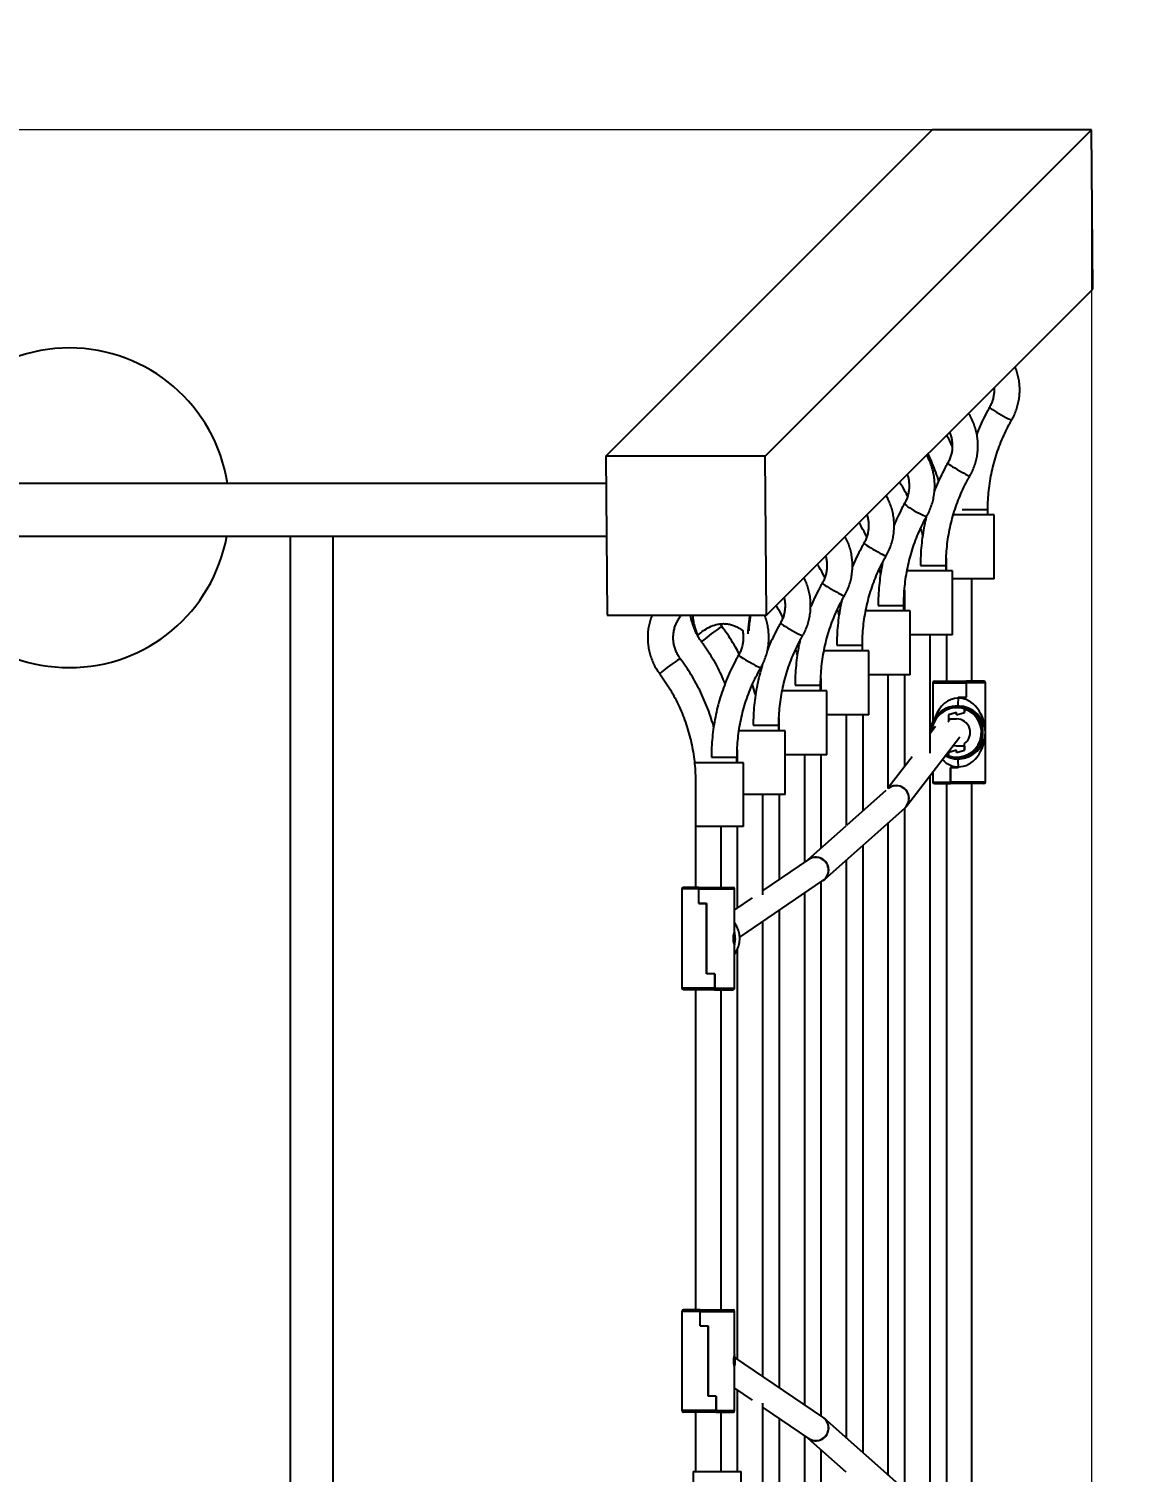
# Model space of a CAD drawing. Header units: millimetres. Extents: x -2905 to 2091, y -2859 to 2096.
# Drawn here: x -73 to 625, y -244 to 659 of the extents above; entities that cross this region are included whole.
import ezdxf

# ---------------------------------------------------------------- set-up
doc = ezdxf.new("R2010")
doc.units = ezdxf.units.MM
for name, color, linetype in [('DIKOM_ОБЪЕКТ', 7, 'Continuous'), ('DIKOM_РАЗМЕР_ЗОНА', 7, 'Continuous'), ('DIKOM_РАЗМЕР_ОБЪЕКТА', 7, 'Continuous')]:
    doc.layers.add(name, color=color, linetype=linetype)
doc.styles.add('style1', font='arial.ttf', dxfattribs={"width": 0.8})
doc.dimstyles.new('1-50', dxfattribs={"dimtxt": 300, "dimasz": 200, "dimexe": 100, "dimexo": 0, "dimgap": 100, "dimtad": 1, "dimdec": 0, "dimtxsty": 'style1', "dimcen": 0, "dimclrd": 7, "dimclre": 7, "dimadec": 1, "dimazin": 2, "dimtfac": 1, "dimtdec": 0, "dimtmove": 0, "dimatfit": 3, "dimfxl": 0, "dimlwd": 25, "dimlwe": 18, "dimarcsym": 0})

# ---------------------------------------------------------------- blocks, each defined once
blk = doc.blocks.new('*D0')
at = {"layer": 'Defpoints', "color": 0, "transparency": 16777216}
for p in [(-683.81, 595.57), (591.45, 595.57), (591.45, -1243.72)]:
    blk.add_point(p, dxfattribs=at)
at = {"layer": 'DIKOM_РАЗМЕР_ОБЪЕКТА', "color": 7, "lineweight": 18, "transparency": 16777216}
for p, q in [((-683.81, 595.57), (-683.81, -1343.72)), ((591.45, 595.57), (591.45, -1343.72))]:
    blk.add_line(p, q, dxfattribs=at)
at = {"layer": 'DIKOM_РАЗМЕР_ОБЪЕКТА', "color": 7, "lineweight": 25, "transparency": 16777216}
blk.add_line((-483.81, -1243.72), (391.45, -1243.72), dxfattribs=at)
at = {"layer": 'DIKOM_РАЗМЕР_ОБЪЕКТА', "color": 7, "transparency": 16777216}
for points in [[(-483.81, -1210.39), (-483.81, -1277.05), (-683.81, -1243.72)], [(391.45, -1210.39), (391.45, -1277.05), (591.45, -1243.72)]]:
    blk.add_solid(points, dxfattribs=at)
at = {"layer": 'DIKOM_РАЗМЕР_ОБЪЕКТА', "color": 0, "transparency": 16777216, "insert": (-46.18, -990.45), "char_height": 300, "attachment_point": 5, "style": 'style1'}
blk.add_mtext('1300', dxfattribs=at)
blk = doc.blocks.new('*D1')
at = {"layer": 'Defpoints', "color": 0, "transparency": 16777216}
for p in [(591.45, 595.57), (-1060.85, -679.7), (591.45, -679.7)]:
    blk.add_point(p, dxfattribs=at)
at = {"layer": 'DIKOM_РАЗМЕР_ОБЪЕКТА', "color": 7, "lineweight": 18, "transparency": 16777216}
for p, q in [((591.45, 595.57), (-1160.85, 595.57)), ((591.45, -679.7), (-1160.85, -679.7))]:
    blk.add_line(p, q, dxfattribs=at)
at = {"layer": 'DIKOM_РАЗМЕР_ОБЪЕКТА', "color": 7, "lineweight": 25, "transparency": 16777216}
blk.add_line((-1060.85, 395.57), (-1060.85, -479.7), dxfattribs=at)
at = {"layer": 'DIKOM_РАЗМЕР_ОБЪЕКТА', "color": 7, "transparency": 16777216}
for points in [[(-1094.19, 395.57), (-1027.52, 395.57), (-1060.85, 595.57)], [(-1094.19, -479.7), (-1027.52, -479.7), (-1060.85, -679.7)]]:
    blk.add_solid(points, dxfattribs=at)
at = {"layer": 'DIKOM_РАЗМЕР_ОБЪЕКТА', "color": 0, "transparency": 16777216, "insert": (-1314.13, -42.06), "char_height": 300, "attachment_point": 5, "rotation": 90, "style": 'style1'}
blk.add_mtext('1300', dxfattribs=at)
blk = doc.blocks.new('*D2')
at = {"layer": 'Defpoints', "color": 0, "transparency": 16777216}
for p in [(1091.45, 2095.57), (-2454.94, -2179.7), (1091.45, -2179.7)]:
    blk.add_point(p, dxfattribs=at)
at = {"layer": 'DIKOM_РАЗМЕР_ЗОНА', "color": 7, "lineweight": 18, "transparency": 16777216}
for p, q in [((1091.45, 2095.57), (-2554.94, 2095.57)), ((1091.45, -2179.7), (-2554.94, -2179.7))]:
    blk.add_line(p, q, dxfattribs=at)
at = {"layer": 'DIKOM_РАЗМЕР_ЗОНА', "color": 7, "lineweight": 25, "transparency": 16777216}
blk.add_line((-2454.94, 1895.57), (-2454.94, -1979.7), dxfattribs=at)
at = {"layer": 'DIKOM_РАЗМЕР_ЗОНА', "color": 7, "transparency": 16777216}
for points in [[(-2488.27, 1895.57), (-2421.6, 1895.57), (-2454.94, 2095.57)], [(-2488.27, -1979.7), (-2421.6, -1979.7), (-2454.94, -2179.7)]]:
    blk.add_solid(points, dxfattribs=at)
at = {"layer": 'DIKOM_РАЗМЕР_ЗОНА', "color": 0, "transparency": 16777216, "insert": (-2708.21, -42.06), "char_height": 300, "attachment_point": 5, "rotation": 90, "style": 'style1'}
blk.add_mtext('4300', dxfattribs=at)

msp = doc.modelspace()

# ---------------------------------------------------------------- linework, layer by layer
at = {"layer": 'DIKOM_ОБЪЕКТ'}
for p, q in [((287.79, 391.52), (491.83, 595.57)), ((387.41, 391.52), (591.45, 595.57)), ((591.45, 595.57), (491.83, 595.57)), ((592.21, 495.94), (591.45, 595.57)), ((388.17, 291.9), (592.21, 495.94)), ((387.41, 391.52), (287.79, 391.52)), ((287.79, 391.52), (288.55, 291.9)), ((388.17, 291.9), (387.41, 391.52)), ((287.92, 374.44), (-380.28, 374.44)), ((530.59, 354.65), (504.88, 354.65)), ((510.61, 358.1), (526.61, 358.1)), ((526.61, 354.65), (526.61, 358.1)), ((530.59, 314.65), (530.59, 354.65)), ((-182.73, 341.44), (117.27, 341.44)), ((90.37, 341.44), (90.37, -425.56)), ((117.27, 341.44), (288.17, 341.44)), ((117.27, -425.56), (117.27, 341.44)), ((500.59, 327.7), (500.59, 319.65)), ((459.58, 318.07), (458.76, 320.79)), ((504.44, 319.65), (475.92, 319.65)), ((484.47, 323.1), (500.47, 323.1)), ((500.47, 319.65), (500.47, 323.1)), ((504.44, 279.65), (504.44, 319.65)), ((474.44, 307.66), (474.44, 294.65)), ((530.59, 314.65), (504.44, 314.65)), ((516.65, 250.56), (516.65, 314.65)), ((458.04, 298.1), (474.04, 298.1)), ((474.04, 294.65), (474.04, 298.1)), ((288.55, 291.9), (388.17, 291.9)), ((477.62, 294.65), (450.13, 294.65)), ((478.1, 294.65), (477.62, 294.65)), ((478.1, 254.65), (478.1, 294.65)), ((377.66, 288.32), (377.42, 288.1)), ((432.15, 273.1), (448.15, 273.1)), ((448.15, 269.65), (448.15, 273.1)), ((504.44, 279.65), (478.1, 279.65)), ((490.5, 205.6), (490.5, 279.65)), ((500.65, 279.65), (500.65, 250.56)), ((452.13, 269.65), (424.01, 269.65)), ((452.13, 229.65), (452.13, 269.65)), ((477.62, 254.65), (452.13, 254.65)), ((464.36, 183.44), (464.36, 254.65)), ((474.5, 254.65), (474.5, 197.12)), ((478.1, 254.65), (477.62, 254.65)), ((426, 244.65), (397.84, 244.65)), ((406.03, 248.1), (422.03, 248.1)), ((422.03, 244.65), (422.03, 248.1)), ((422.13, 252.36), (422.13, 244.65)), ((426, 204.65), (426, 244.65)), ((492.15, 249.56), (492.15, 225.46)), ((492.15, 249.56), (513.08, 249.56)), ((493.15, 250.56), (513.11, 250.56)), ((513.08, 249.56), (513.08, 240.66)), ((513.17, 250.56), (513.11, 250.56)), ((513.21, 250.56), (513.17, 250.56)), ((513.18, 240.56), (513.18, 249.56)), ((525.15, 249.56), (513.18, 249.56)), ((524.15, 250.56), (513.21, 250.56)), ((525.15, 187.56), (525.15, 249.56)), ((507.4, 235.06), (507.13, 235.06)), ((507.7, 235.06), (507.4, 235.06)), ((507.71, 235.06), (507.4, 235.06)), ((508, 235.06), (507.71, 235.06)), ((508, 235.06), (508, 235.06)), ((508.15, 240.06), (508.15, 240.66)), ((508.15, 240.66), (513.08, 240.66)), ((508.15, 240.56), (513.18, 240.56)), ((508.15, 240.56), (508.15, 240.06)), ((508.28, 240.56), (508.28, 240.66)), ((508.32, 240.56), (508.32, 240.66)), ((513.17, 240.66), (513.08, 240.66)), ((396, 227.7), (396, 219.65)), ((452.13, 229.65), (426, 229.65)), ((438.21, 160.27), (438.21, 229.65)), ((448.36, 229.65), (448.36, 169.32)), ((507.1, 231.06), (502.1, 229.56)), ((502.1, 229.56), (502.1, 225.44)), ((502.2, 229.56), (502.1, 229.56)), ((507.1, 231.06), (502.2, 229.59)), ((502.2, 227.06), (502.2, 229.59)), ((502.2, 227.06), (507.1, 227.06)), ((502.41, 227.06), (502.41, 226.01)), ((507.1, 229.56), (507.1, 231.06)), ((507.1, 229.56), (512.1, 231.06)), ((507.1, 229.56), (512, 231.03)), ((512, 233.27), (512, 231.03)), ((512.3, 234.32), (512.03, 234.32)), ((512.1, 231.06), (512.1, 233.24)), ((512.13, 234.29), (512.4, 234.29)), ((512.3, 234.32), (512.3, 234.29)), ((399.86, 219.65), (370.88, 219.65)), ((379.88, 223.1), (395.88, 223.1)), ((395.88, 219.65), (395.88, 223.1)), ((399.86, 179.65), (399.86, 219.65)), ((493.9, 222.3), (490.5, 217.88)), ((501.86, 225.25), (502.1, 225.44)), ((502.1, 225.44), (502.19, 225.44)), ((475.7, 172.46), (509.05, 215.74)), ((512, 210.06), (507.1, 210.06)), ((512, 210.06), (512, 207.53)), ((512.1, 210.06), (512, 210.06)), ((512.1, 207.56), (512.1, 211.69)), ((373.71, 199.65), (343.99, 199.65)), ((353.73, 203.1), (369.73, 203.1)), ((369.73, 199.65), (369.73, 203.1)), ((369.86, 207.7), (369.86, 199.65)), ((373.71, 159.65), (373.71, 199.65)), ((426, 204.65), (399.86, 204.65)), ((412.06, 137.4), (412.06, 204.65)), ((422.21, 204.65), (422.21, 146.01)), ((479.25, 203.28), (464.36, 183.95)), ((502.1, 203.89), (500.44, 204.57)), ((507.1, 207.56), (502.1, 206.06)), ((502.1, 206.06), (502.1, 203.89)), ((502.2, 206.06), (502.1, 206.06)), ((502.13, 202.84), (502.23, 202.84)), ((507.1, 207.56), (502.2, 206.09)), ((502.2, 203.86), (502.2, 206.09)), ((507.1, 206.06), (507.1, 207.56)), ((507.1, 206.06), (512.1, 207.56)), ((507.1, 206.06), (512, 207.53)), ((507.13, 202.06), (507.4, 202.06)), ((507.71, 202.06), (507.4, 202.06)), ((507.7, 202.06), (507.4, 202.06)), ((507.71, 202.06), (508, 202.06)), ((508, 202.06), (508, 202.06)), ((512.46, 202.76), (512.74, 202.76)), ((512.46, 202.76), (512.46, 202.76)), ((513, 202.84), (512.7, 202.84)), ((512.74, 202.84), (512.74, 202.76)), ((343.71, 192.28), (343.71, 159.65)), ((490.5, -275.8), (490.5, 191.67)), ((492.15, 193.81), (492.15, 187.56)), ((508.15, 196.56), (503.18, 196.56)), ((503.18, 196.56), (503.18, 187.56)), ((503.28, 196.56), (503.28, 186.56)), ((503.28, 187.56), (503.28, 196.46)), ((508.15, 196.46), (503.28, 196.46)), ((508.15, 196.56), (508.15, 197.06)), ((508.15, 197.06), (508.15, 196.46)), ((462.89, 182.28), (438.21, 160.28)), ((492.15, 187.56), (503.18, 187.56)), ((493.15, 186.56), (503.21, 186.56)), ((500.65, 186.56), (500.65, -270.7)), ((503.21, 186.56), (503.28, 186.56)), ((525.15, 187.56), (503.28, 187.56)), ((503.28, 186.56), (503.31, 186.56)), ((524.15, 186.56), (503.31, 186.56)), ((516.65, -270.7), (516.65, 186.56)), ((399.86, 179.65), (373.71, 179.65)), ((385.92, 117.01), (385.92, 179.65)), ((396.06, 179.65), (396.06, 126.51)), ((424.43, 126.56), (474.61, 171.29)), ((474.5, 171.2), (474.5, -255.32)), ((373.71, 159.65), (343.71, 159.65)), ((343.77, 159.65), (343.77, 121.62)), ((359.77, 121.62), (359.77, 159.65)), ((369.92, 159.65), (369.92, 108.71)), ((437.9, 160), (414.13, 138.81)), ((464.36, -246.28), (464.36, 162.15)), ((448.36, 147.89), (448.36, -232.02)), ((414.5, 139.06), (385.92, 119.6)), ((438.21, -222.97), (438.21, 138.84)), ((423.51, 125.84), (424.43, 126.56)), ((335.27, 120.62), (335.27, 58.62)), ((345.79, 120.62), (335.27, 120.62)), ((345.85, 121.62), (336.27, 121.62)), ((345.79, 111.62), (345.79, 120.62)), ((345.95, 121.62), (345.85, 121.62)), ((345.88, 111.72), (345.88, 120.62)), ((345.88, 120.62), (368.27, 120.62)), ((345.95, 121.62), (367.27, 121.62)), ((368.27, 93.44), (368.27, 120.62)), ((371.42, 90.38), (423.51, 125.84)), ((412.06, -202.18), (412.06, 118.05)), ((422.21, 124.96), (422.21, -209.08)), ((345.79, 111.62), (350.73, 111.62)), ((345.88, 111.72), (350.73, 111.72)), ((345.99, 111.62), (345.99, 111.72)), ((350.73, 67.62), (350.73, 111.72)), ((350.73, 111.62), (350.73, 67.52)), ((379.29, 115.09), (368.27, 107.59)), ((385.92, -184.38), (385.92, 100.25)), ((396.06, 107.16), (396.06, -191.28)), ((368.26, 92.05), (368.21, 92.79)), ((368.21, 86.45), (368.26, 87.18)), ((368.27, 58.62), (368.27, 85.76)), ((369.92, 82.7), (369.92, -173.48)), ((355.77, 67.62), (350.73, 67.62)), ((355.66, 67.52), (350.73, 67.52)), ((350.98, 67.62), (350.98, 67.52)), ((351.07, 67.62), (351.07, 67.52)), ((355.66, 67.52), (355.66, 58.62)), ((355.66, 67.52), (355.77, 67.52)), ((355.77, 67.62), (355.77, 58.62)), ((355.66, 58.62), (335.27, 58.62)), ((355.73, 57.62), (336.27, 57.62)), ((343.77, 57.62), (343.77, -142.73)), ((355.73, 57.62), (355.83, 57.62)), ((355.77, 58.62), (368.27, 58.62)), ((355.83, 57.62), (367.27, 57.62)), ((359.77, -142.73), (359.77, 57.62)), ((335.27, -143.73), (335.27, -205.73)), ((346.66, -143.73), (335.27, -143.73)), ((346.67, -142.73), (336.27, -142.73)), ((346.66, -152.73), (346.66, -143.73)), ((346.68, -142.73), (346.67, -142.73)), ((346.68, -152.73), (346.68, -142.73)), ((346.77, -142.73), (346.68, -142.73)), ((346.76, -152.63), (346.76, -143.73)), ((346.76, -143.73), (368.27, -143.73)), ((346.77, -142.73), (367.27, -142.73)), ((368.27, -170.78), (368.27, -143.73)), ((346.66, -152.73), (351.66, -152.73)), ((346.76, -152.63), (351.66, -152.63)), ((351.66, -196.73), (351.66, -152.63)), ((351.66, -152.73), (351.66, -196.83)), ((368.11, -172.29), (368.11, -171.55)), ((368.11, -177.9), (368.11, -177.16)), ((368.27, -205.73), (368.27, -178.71)), ((423.51, -209.97), (368.47, -172.5)), ((356.66, -196.73), (351.66, -196.73)), ((356.56, -196.83), (351.66, -196.83)), ((351.68, -196.73), (351.68, -196.83)), ((351.69, -196.73), (351.69, -196.83)), ((356.56, -196.83), (356.56, -205.73)), ((356.56, -196.83), (356.58, -196.83)), ((356.66, -196.73), (356.66, -205.73)), ((368.27, -191.72), (379.29, -199.22)), ((369.92, -192.84), (369.92, -243.78)), ((356.56, -205.73), (335.27, -205.73)), ((356.57, -206.73), (336.27, -206.73)), ((343.77, -206.73), (343.77, -243.78)), ((356.57, -206.73), (356.58, -206.73)), ((356.58, -206.73), (356.67, -206.73)), ((356.66, -205.73), (368.27, -205.73)), ((356.67, -206.73), (367.27, -206.73)), ((359.77, -243.78), (359.77, -206.73)), ((385.92, -263.78), (385.92, -201.14)), ((385.92, -203.73), (414.5, -223.19)), ((396.06, -210.64), (396.06, -263.78)), ((424.43, -210.69), (423.51, -209.97)), ((474.61, -255.42), (424.43, -210.69)), ((412.06, -288.78), (412.06, -221.53)), ((414.13, -222.94), (437.9, -244.13)), ((422.21, -230.14), (422.21, -288.78)), ((342.31, -243.78), (342.31, -283.78)), ((342.31, -243.78), (372.31, -243.78)), ((372.31, -283.78), (372.31, -243.78))]:
    msp.add_line(p, q, dxfattribs=at)
at = {"layer": 'DIKOM_ОБЪЕКТ', "flags": 128}
for points in [[(527.61, 421.95), (527.66, 421.87), (527.99, 421.59), (528.63, 421.15), (529.55, 420.55), (530.7, 419.84), (532.03, 419.04), (533.48, 418.19), (534.98, 417.32), (536.46, 416.49), (537.85, 415.73), (539.09, 415.07), (540.11, 414.55), (540.87, 414.19), (541.34, 414), (541.49, 413.99)], [(501.47, 386.95), (501.51, 386.87), (501.84, 386.59), (502.48, 386.15), (503.4, 385.55), (504.55, 384.84), (505.89, 384.04), (507.34, 383.19), (508.83, 382.32), (510.31, 381.49), (511.7, 380.73), (512.94, 380.07), (513.96, 379.55), (514.73, 379.19), (515.2, 379), (515.35, 378.99)], [(474.53, 361.86), (474.59, 361.59), (474.96, 361.15), (475.64, 360.55), (476.6, 359.84), (477.79, 359.04), (479.15, 358.19), (480.62, 357.32), (482.14, 356.49), (483.62, 355.73), (485.01, 355.07), (486.23, 354.55), (487.24, 354.19), (487.97, 354), (488.41, 354), (488.51, 354.08)], [(449.1, 336.94), (449.12, 336.87), (449.41, 336.59), (450.01, 336.15), (450.89, 335.55), (452.02, 334.84), (453.33, 334.04), (454.77, 333.19), (456.26, 332.32), (457.75, 331.49), (459.16, 330.73), (460.42, 330.07), (461.48, 329.55), (462.28, 329.19), (462.79, 329), (462.99, 329)], [(423.03, 311.95), (423.07, 311.87), (423.4, 311.59), (424.04, 311.15), (424.96, 310.55), (426.11, 309.84), (427.45, 309.04), (428.9, 308.19), (430.39, 307.32), (431.87, 306.49), (433.26, 305.73), (434.5, 305.07), (435.52, 304.55), (436.29, 304.19), (436.76, 304), (436.91, 303.99)], [(360.42, 284.72), (360.38, 284.74), (360.09, 284.62), (359.5, 284.29), (358.66, 283.76), (357.6, 283.04), (356.38, 282.18), (355.04, 281.22), (353.66, 280.2), (352.29, 279.16), (351, 278.16), (349.85, 277.24), (348.9, 276.45), (348.19, 275.82), (347.74, 275.39), (347.6, 275.16), (347.6, 275.15)], [(396.88, 286.95), (396.92, 286.87), (397.26, 286.59), (397.9, 286.15), (398.82, 285.55), (399.97, 284.84), (401.3, 284.04), (402.75, 283.19), (404.25, 282.32), (405.73, 281.49), (407.12, 280.73), (408.35, 280.07), (409.38, 279.55), (410.14, 279.19), (410.61, 279), (410.76, 278.99)], [(334.27, 264.72), (334.24, 264.74), (333.94, 264.62), (333.36, 264.29), (332.52, 263.76), (331.46, 263.04), (330.23, 262.18), (328.9, 261.22), (327.51, 260.2), (326.14, 259.16), (324.85, 258.16), (323.71, 257.24), (322.75, 256.45), (322.04, 255.82), (321.6, 255.39), (321.45, 255.16), (321.45, 255.15)], [(370.73, 266.95), (370.78, 266.87), (371.11, 266.59), (371.75, 266.15), (372.67, 265.55), (373.82, 264.84), (375.15, 264.04), (376.6, 263.19), (378.1, 262.32), (379.58, 261.49), (380.97, 260.73), (382.21, 260.07), (383.23, 259.55), (383.99, 259.19), (384.46, 259), (384.61, 258.99)], [(507.1, 210.06), (505.34, 210.25), (504.9, 210.35)], [(507.4, 210.06), (505.64, 210.25), (504.96, 210.42)], [(502.13, 202.84), (499.85, 203.76), (499.83, 203.77)]]:
    msp.add_lwpolyline(points, dxfattribs=at)
at = {"layer": 'DIKOM_ОБЪЕКТ'}
for centre, radius, start, end in [((-47.77, 359.13), 100, 8.80251, 171.19749), ((-47.77, 359.13), 100, 190.19337, 349.80663), ((493.15, 249.56), 1, 90, 180), ((524.15, 249.56), 1, 0, 90), ((507.13, 218.57), 16.49, 72.73171, 181.73938), ((507.4, 218.58), 16.49, 72.71656, 90.00008), ((507.4, 218.58), 16.49, 72.35281, 89.99962), ((466.46, 238.82), 41.71, 354.84052, 1.71537), ((507.1, 218.57), 15.49, 71.57651, 177.14199), ((507.1, 218.57), 15.5, 251.5955, 71.1722), ((507.13, 218.57), 16.5, 252.74809, 72.35124), ((507.1, 218.56), 8.5, 306.04143, 89.97516), ((507.7, 218.55), 16.49, 269.99987, 287.6477), ((507.71, 218.55), 16.49, 269.99993, 286.73836), ((508, 218.55), 16.49, 269.99987, 287.6477), ((508, 218.55), 16.48, 269.99964, 286.73887), ((466.46, 198.31), 41.71, 358.28466, 5.15945), ((469.34, 177.31), 8.01, 1.28767, 128.47187), ((469.26, 177.23), 8, 1.15119, 127.73777), ((493.15, 187.56), 1, 180, 270), ((524.15, 187.56), 1, 270, 0), ((469.33, 177.21), 7.93, 311.75604, 1.3624), ((469.41, 177.31), 7.94, 322.58906, 1.33015), ((419.08, 132.5), 8, 1.15607, 126.39588), ((418.95, 132.42), 8, 1.06774, 123.82048), ((419.04, 132.37), 7.91, 304.33241, 1.41781), ((419.15, 132.47), 7.93, 311.70428, 1.36253), ((336.27, 120.62), 1, 90, 180), ((367.27, 120.62), 1, 0, 90), ((354.91, 89.62), 16.53, 323.95026, 36.04974), ((336.27, 58.62), 1, 180, 270), ((367.27, 58.62), 1, 270, 0), ((336.27, -143.73), 1, 90, 180), ((367.27, -143.73), 1, 0, 90), ((352.12, -174.73), 16.5, 348.1563, 12.51141), ((336.27, -205.73), 1, 180, 270), ((367.27, -205.73), 1, 270, 0), ((418.95, -216.55), 8, 236.17952, 358.93226), ((419.05, -216.5), 7.91, 358.56791, 55.68187), ((419.16, -216.6), 7.92, 358.62122, 49.25382), ((419.07, -216.62), 8.01, 233.65014, 358.79791)]:
    msp.add_arc(centre, radius, start, end, dxfattribs=at)
for centre, major_axis, ratio, start_param, end_param in [((508.65, 218.56), (-1.2, 21.48), 0.766105, 6.240334, 7.355131), ((508.65, 218.56), (11.94, -11.85), 0.961567, 0.800965, 2.371761), ((508.65, 218.56), (-1.2, 21.48), 0.766105, 4.669537, 6.240334), ((508.65, 218.56), (11.94, 11.85), 0.961567, 3.911424, 5.48222), ((508.65, 218.56), (1.2, 21.48), 0.766105, 3.184444, 4.755241), ((508.65, 218.56), (1.2, 21.48), 0.766105, 2.524142, 3.184444), ((351.77, -174.73), (11.73, -11.71), 0.990921, 0.61663, 0.640887)]:
    msp.add_ellipse(centre, major_axis=major_axis, ratio=ratio, start_param=start_param, end_param=end_param, dxfattribs=at)
for points, knots in [([(541.49, 413.99), (541.82, 414.59), (542.71, 416.19), (543.92, 418.93), (545.05, 422.21), (545.87, 425.58), (546.39, 429.02), (546.59, 432.48), (546.47, 435.95), (546.04, 439.39), (545.29, 442.78), (544.49, 445.45), (543.84, 446.95), (543.65, 447.38)], [0, 0, 0, 0, 0.059083, 0.159025, 0.258995, 0.358971, 0.458954, 0.558941, 0.658932, 0.758925, 0.858918, 0.958909, 1, 1, 1, 1]), ([(530.47, 434.2), (530.49, 433.9), (530.6, 432.73), (530.46, 430.67), (530.05, 428.07), (529.31, 425.53), (528.46, 423.5), (527.83, 422.34), (527.61, 421.95)], [0, 0, 0, 0, 0.069903, 0.276206, 0.482505, 0.688809, 0.895135, 1, 1, 1, 1]), ([(515.35, 378.99), (515.68, 379.59), (516.56, 381.19), (517.78, 383.93), (518.91, 387.21), (519.73, 390.58), (520.24, 394.02), (520.44, 397.48), (520.32, 400.95), (519.89, 404.39), (519.15, 407.78), (518.11, 411.09), (516.75, 414.28), (515.54, 416.67), (514.7, 417.93), (514.5, 418.23)], [0, 0, 0, 0, 0.049645, 0.133621, 0.21762, 0.301626, 0.385637, 0.469651, 0.553669, 0.637688, 0.721708, 0.805726, 0.889741, 0.973753, 1, 1, 1, 1]), ([(527.61, 421.95), (527.05, 420.95), (525.44, 418.1), (523.03, 413.28), (520.94, 408.72), (519.91, 406.02), (519.64, 405.3)], [0, 0, 0, 0, 0.186859, 0.5308, 0.874767, 1, 1, 1, 1]), ([(502.68, 406.41), (502.74, 406.28), (503.17, 405.36), (503.71, 403.53), (504.24, 400.95), (504.44, 398.31), (504.33, 395.67), (503.9, 393.07), (503.17, 390.53), (502.32, 388.5), (501.68, 387.34), (501.47, 386.95)], [0, 0, 0, 0, 0.021212, 0.151623, 0.282001, 0.412358, 0.542704, 0.673043, 0.803387, 0.933745, 1, 1, 1, 1]), ([(526.61, 358.1), (526.62, 359.11), (526.65, 362.1), (526.92, 367.07), (527.55, 372.98), (528.49, 378.86), (529.74, 384.67), (531.3, 390.42), (533.16, 396.06), (535.31, 401.61), (537.76, 407.03), (539.87, 411.13), (541.17, 413.42), (541.49, 413.99)], [0, 0, 0, 0, 0.051686, 0.153323, 0.25497, 0.356616, 0.458263, 0.559911, 0.661559, 0.763209, 0.86486, 0.966513, 1, 1, 1, 1]), ([(504.36, 397.68), (503.78, 398.92), (502.69, 401.26), (501.43, 403.52), (500.84, 404.58)], [0, 0, 0, 0, 0.530476, 1, 1, 1, 1]), ([(488.51, 354.08), (488.83, 354.67), (489.69, 356.28), (490.87, 359.02), (491.97, 362.31), (492.77, 365.69), (493.26, 369.13), (493.44, 372.6), (493.32, 376.07), (492.88, 379.52), (492.15, 382.92), (491.1, 386.23), (489.85, 389.3), (488.82, 391.19), (488.34, 392.07)], [0, 0, 0, 0, 0.051268, 0.138408, 0.225598, 0.312837, 0.400116, 0.487428, 0.574764, 0.662113, 0.749463, 0.836803, 0.924124, 1, 1, 1, 1]), ([(489.01, 392.74), (489.07, 392.62), (490.05, 390.75), (491.7, 387), (493.88, 381.47), (495.22, 377.69), (495.76, 375.73), (495.77, 375.69)], [0, 0, 0, 0, 0.021602, 0.345331, 0.669055, 0.992773, 1, 1, 1, 1]), ([(476.25, 379.98), (476.37, 379.62), (476.78, 378.44), (477.18, 376.34), (477.43, 373.73), (477.37, 371.11), (477.01, 368.51), (476.36, 365.98), (475.52, 363.75), (474.83, 362.43), (474.53, 361.86)], [0, 0, 0, 0, 0.060886, 0.200483, 0.339916, 0.479247, 0.618537, 0.757835, 0.897211, 1, 1, 1, 1]), ([(501.47, 386.95), (500.9, 385.95), (499.3, 383.1), (496.88, 378.28), (494.7, 373.5), (493.59, 370.58), (493.23, 369.63)], [0, 0, 0, 0, 0.179865, 0.510931, 0.842021, 1, 1, 1, 1]), ([(476.42, 366.4), (475.44, 368.27), (473.88, 371.25), (472.11, 374.11), (471.44, 375.18)], [0, 0, 0, 0, 0.627227, 1, 1, 1, 1]), ([(500.47, 323.1), (500.47, 324.11), (500.5, 327.1), (500.77, 332.07), (501.4, 337.98), (502.35, 343.86), (503.6, 349.67), (505.15, 355.42), (507.01, 361.06), (509.17, 366.61), (511.61, 372.03), (513.73, 376.13), (515.02, 378.42), (515.35, 378.99)], [0, 0, 0, 0, 0.0516855, 0.1533229, 0.2549692, 0.3566159, 0.4582632, 0.5599109, 0.6615594, 0.7632089, 0.86486, 0.966513, 1, 1, 1, 1]), ([(462.99, 329), (463.32, 329.59), (464.2, 331.2), (465.41, 333.94), (466.54, 337.22), (467.36, 340.59), (467.87, 344.03), (468.07, 347.49), (467.95, 350.96), (467.52, 354.4), (466.78, 357.8), (465.73, 361.1), (464.49, 364.11), (463.48, 365.94), (463.03, 366.76)], [0, 0, 0, 0, 0.051801, 0.1394618, 0.2271486, 0.3148466, 0.4025529, 0.4902678, 0.5779867, 0.6657089, 0.7534305, 0.8411509, 0.9288654, 1, 1, 1, 1]), ([(474.53, 361.86), (473.99, 360.86), (472.43, 358.01), (470.2, 353.5), (468.68, 349.91), (467.99, 348.27)], [0, 0, 0, 0, 0.227279, 0.646261, 1, 1, 1, 1]), ([(450.93, 354.67), (451.06, 354.3), (451.47, 353.1), (451.85, 350.98), (452.07, 348.35), (451.96, 345.71), (451.54, 343.11), (450.81, 340.58), (449.96, 338.52), (449.32, 337.35), (449.1, 336.94)], [0, 0, 0, 0, 0.063751, 0.207181, 0.35057, 0.493935, 0.637293, 0.780658, 0.924047, 1, 1, 1, 1]), ([(474.04, 298.1), (474.04, 299.11), (474.07, 302.1), (474.33, 307.07), (474.94, 312.98), (475.86, 318.85), (477.07, 324.66), (478.58, 330.39), (480.37, 336.04), (482.46, 341.57), (484.83, 346.99), (486.89, 351.13), (488.17, 353.47), (488.51, 354.08)], [0, 0, 0, 0, 0.051693, 0.153044, 0.254402, 0.355762, 0.457124, 0.558491, 0.659863, 0.761243, 0.862632, 0.964032, 1, 1, 1, 1]), ([(488.09, 353.31), (487.69, 351.6), (486.8, 347.83), (485.8, 341.91), (485.03, 335.6), (484.55, 329.32), (484.49, 325.15), (484.47, 323.1)], [0, 0, 0, 0, 0.1727039, 0.3812419, 0.5897805, 0.7983221, 1, 1, 1, 1]), ([(450.87, 340.94), (450.79, 341.1), (449.83, 343.17), (448.23, 346.13), (446.6, 348.86), (446.04, 349.78)], [0, 0, 0, 0, 0.051966, 0.67936, 1, 1, 1, 1]), ([(485.87, 342.05), (485.82, 342.28), (485.45, 343.73), (484.99, 345.14), (484.59, 346.33)], [0, 0, 0, 0, 0.160822, 1, 1, 1, 1]), ([(436.91, 303.99), (437.23, 304.59), (438.12, 306.19), (439.34, 308.93), (440.47, 312.21), (441.29, 315.58), (441.8, 319.02), (442, 322.48), (441.88, 325.95), (441.45, 329.39), (440.71, 332.78), (439.66, 336.09), (438.53, 338.86), (437.65, 340.46), (437.32, 341.06)], [0, 0, 0, 0, 0.052875, 0.142315, 0.231779, 0.32125, 0.410726, 0.500207, 0.589691, 0.679177, 0.768662, 0.858147, 0.947628, 1, 1, 1, 1]), ([(449.1, 336.94), (448.54, 335.94), (446.94, 333.09), (444.54, 328.27), (442.73, 324.39), (441.95, 322.38), (441.94, 322.34)], [0, 0, 0, 0, 0.212026, 0.602345, 0.992698, 1, 1, 1, 1]), ([(425.12, 328.86), (425.16, 328.75), (425.48, 327.8), (425.78, 325.94), (426, 323.31), (425.89, 320.67), (425.46, 318.07), (424.73, 315.53), (423.88, 313.5), (423.24, 312.34), (423.03, 311.95)], [0, 0, 0, 0, 0.020317, 0.170876, 0.321409, 0.471926, 0.622439, 0.772957, 0.92349, 1, 1, 1, 1]), ([(448.15, 273.1), (448.15, 274.11), (448.18, 277.1), (448.45, 282.07), (449.08, 287.98), (450.02, 293.86), (451.27, 299.67), (452.82, 305.41), (454.67, 311.06), (456.82, 316.6), (459.26, 322.02), (461.37, 326.13), (462.67, 328.43), (462.99, 329)], [0, 0, 0, 0, 0.0516858, 0.1532962, 0.2549155, 0.3565344, 0.4581549, 0.559776, 0.6613984, 0.7630234, 0.8646499, 0.966279, 1, 1, 1, 1]), ([(424.63, 315.43), (424.48, 315.75), (423.42, 317.98), (421.89, 320.77), (420.42, 323.18), (420.05, 323.78)], [0, 0, 0, 0, 0.110926, 0.777426, 1, 1, 1, 1]), ([(460.83, 324.97), (460.69, 324.33), (460.09, 321.63), (459.33, 316.79), (458.57, 310.47), (458.12, 304.24), (458.06, 300.11), (458.04, 298.1)], [0, 0, 0, 0, 0.072327, 0.307411, 0.542507, 0.777613, 1, 1, 1, 1]), ([(410.76, 278.99), (411.09, 279.59), (411.98, 281.19), (413.19, 283.93), (414.32, 287.21), (415.14, 290.58), (415.65, 294.02), (415.85, 297.48), (415.74, 300.95), (415.3, 304.39), (414.57, 307.78), (413.51, 311.08), (412.5, 313.6), (411.76, 314.96), (411.57, 315.31)], [0, 0, 0, 0, 0.054059, 0.145503, 0.23697, 0.328445, 0.419925, 0.511409, 0.602898, 0.694387, 0.785877, 0.877365, 0.96885, 1, 1, 1, 1]), ([(423.03, 311.95), (422.46, 310.95), (420.86, 308.1), (418.45, 303.28), (416.62, 299.34), (415.82, 297.28), (415.78, 297.19)], [0, 0, 0, 0, 0.209813, 0.596, 0.982219, 1, 1, 1, 1]), ([(398.47, 290.39), (398.31, 290.72), (397.24, 292.96), (395.85, 295.52), (394.52, 297.68), (394.31, 298.04)], [0, 0, 0, 0, 0.12573, 0.855404, 1, 1, 1, 1]), ([(399.2, 302.94), (399.35, 302.27), (399.69, 300.75), (399.85, 298.31), (399.74, 295.67), (399.31, 293.07), (398.58, 290.53), (397.73, 288.5), (397.09, 287.34), (396.88, 286.95)], [0, 0, 0, 0, 0.123262, 0.282441, 0.441602, 0.600758, 0.759919, 0.919097, 1, 1, 1, 1]), ([(422.03, 248.1), (422.03, 249.11), (422.06, 252.1), (422.33, 257.07), (422.96, 262.98), (423.91, 268.86), (425.16, 274.67), (426.71, 280.42), (428.57, 286.06), (430.73, 291.61), (433.17, 297.03), (435.29, 301.13), (436.58, 303.42), (436.91, 303.99)], [0, 0, 0, 0, 0.051685, 0.153323, 0.254969, 0.356616, 0.458263, 0.559911, 0.66156, 0.763209, 0.86486, 0.966513, 1, 1, 1, 1]), ([(435.22, 300.87), (435.01, 299.97), (434.32, 297), (433.48, 291.9), (432.7, 285.59), (432.23, 279.32), (432.18, 275.15), (432.15, 273.1)], [0, 0, 0, 0, 0.099199, 0.326378, 0.553558, 0.780741, 1, 1, 1, 1]), ([(316.58, 291.9), (316.34, 291.3), (315.66, 289.64), (314.88, 286.78), (314.22, 283.37), (313.88, 279.92), (313.86, 276.45), (314.15, 272.99), (314.76, 269.57), (315.67, 266.23), (316.89, 262.98), (318.39, 259.85), (319.94, 257.25), (321.03, 255.73), (321.45, 255.15)], [0, 0, 0, 0, 0.049942, 0.139384, 0.228834, 0.318287, 0.407744, 0.497205, 0.586665, 0.676125, 0.765583, 0.855037, 0.944486, 1, 1, 1, 1]), ([(334.27, 264.72), (334.04, 265.04), (333.3, 266.08), (332.22, 267.94), (331.17, 270.36), (330.41, 272.89), (329.97, 275.49), (329.83, 278.13), (330.01, 280.76), (330.51, 283.36), (331.3, 285.87), (332.4, 288.27), (333.6, 290.3), (334.53, 291.44), (334.9, 291.9)], [0, 0, 0, 0, 0.0405007, 0.1303663, 0.2202542, 0.3101181, 0.3999616, 0.4897906, 0.5796133, 0.6694326, 0.7592577, 0.8490922, 0.9389456, 1, 1, 1, 1]), ([(340.55, 291.9), (340.67, 291.13), (340.98, 289.21), (341.83, 286.23), (343.03, 282.98), (344.54, 279.85), (346.09, 277.25), (347.18, 275.73), (347.6, 275.15)], [0, 0, 0, 0, 0.128112, 0.316819, 0.505521, 0.694214, 0.882899, 1, 1, 1, 1]), ([(341.97, 291.9), (342.01, 291.3), (342.09, 289.98), (342.34, 288.76), (342.47, 288.1)], [0, 0, 0, 0, 0.45855, 1, 1, 1, 1]), ([(377.42, 288.1), (377.51, 288.74), (377.67, 289.96), (377.73, 291.28), (377.76, 291.9)], [0, 0, 0, 0, 0.524148, 1, 1, 1, 1]), ([(378, 291.9), (377.97, 291.35), (377.91, 290.12), (377.75, 288.95), (377.66, 288.32)], [0, 0, 0, 0, 0.452797, 1, 1, 1, 1]), ([(384.61, 258.99), (384.94, 259.59), (385.83, 261.19), (387.04, 263.93), (388.17, 267.21), (388.99, 270.58), (389.51, 274.02), (389.71, 277.48), (389.59, 280.95), (389.16, 284.39), (388.4, 287.78), (387.67, 290.29), (387.09, 291.63), (386.97, 291.9)], [0, 0, 0, 0, 0.0599892, 0.1614632, 0.2629656, 0.3644741, 0.4659899, 0.5675107, 0.6690343, 0.7705603, 0.8720866, 0.9736107, 1, 1, 1, 1]), ([(433.57, 292.15), (433.52, 292.35), (433.23, 293.49), (432.86, 294.61), (432.56, 295.54)], [0, 0, 0, 0, 0.1756925, 1, 1, 1, 1]), ([(342.47, 288.1), (342.56, 287.68), (342.93, 286.04), (343.45, 284.04), (343.99, 282.27), (344.41, 281.1), (344.8, 280.21), (345.15, 279.63), (345.33, 279.58), (345.42, 279.55)], [0, 0, 0, 0, 0.080258, 0.311093, 0.439648, 0.571174, 0.716014, 0.864256, 1, 1, 1, 1]), ([(345.46, 279.5), (345.73, 279.76), (347.03, 281.01), (349.67, 282.95), (353.49, 285.12), (357.07, 286.27), (360.1, 286.66), (362.51, 286.65), (365.03, 286.27), (367.66, 285.5), (370.38, 284.27), (372.45, 283.08), (373.55, 282.23), (373.78, 282.05)], [0, 0, 0, 0, 0.03565, 0.172624, 0.312479, 0.455225, 0.528945, 0.605429, 0.686094, 0.772686, 0.867208, 0.971824, 1, 1, 1, 1]), ([(360.42, 284.72), (360.18, 285.04), (359.76, 285.61), (359.41, 286.23), (359.26, 286.5)], [0, 0, 0, 0, 0.5578644, 1, 1, 1, 1]), ([(371.13, 267.7), (370.37, 269.13), (368.62, 272.43), (365.54, 277.41), (362.69, 281.64), (360.93, 284.03), (360.42, 284.72)], [0, 0, 0, 0, 0.2411093, 0.556569, 0.8720239, 1, 1, 1, 1]), ([(373.13, 282.54), (373.25, 282.01), (373.55, 280.62), (373.7, 278.31), (373.6, 275.67), (373.17, 273.07), (372.43, 270.53), (371.58, 268.5), (370.95, 267.34), (370.73, 266.95)], [0, 0, 0, 0, 0.1013393, 0.2644965, 0.4276374, 0.590775, 0.7539156, 0.9170737, 1, 1, 1, 1]), ([(376.76, 280.19), (376.75, 280.27), (376.71, 280.57), (376.73, 281.57), (376.83, 283.17), (377.04, 285.17), (377.25, 286.86), (377.39, 287.89), (377.42, 288.1)], [0, 0, 0, 0, 0.079065, 0.303087, 0.53498, 0.737042, 0.94699, 1, 1, 1, 1]), ([(377.66, 288.32), (377.58, 287.75), (377.36, 286.21), (377.13, 284.09), (377.02, 282.53), (377.06, 282.16), (377.07, 282.08)], [0, 0, 0, 0, 0.19429, 0.530381, 0.902169, 1, 1, 1, 1]), ([(396.88, 286.95), (396.31, 285.95), (394.71, 283.1), (392.3, 278.28), (390.18, 273.64), (389.12, 270.86), (388.81, 270.06)], [0, 0, 0, 0, 0.184259, 0.523411, 0.86259, 1, 1, 1, 1]), ([(347.6, 275.15), (348.2, 274.34), (349.96, 271.93), (352.71, 267.79), (355.75, 262.68), (358.49, 257.41), (360.65, 252.78), (361.77, 249.87), (362.18, 248.81)], [0, 0, 0, 0, 0.10003, 0.296786, 0.493556, 0.690322, 0.887083, 1, 1, 1, 1]), ([(389.12, 271.8), (389.17, 271.69), (389.24, 271.53), (389.29, 271.37), (389.3, 271.33)], [0, 0, 0, 0, 0.729214, 1, 1, 1, 1]), ([(395.88, 223.1), (395.89, 224.11), (395.91, 227.1), (396.19, 232.07), (396.81, 237.98), (397.76, 243.86), (399.01, 249.67), (400.57, 255.42), (402.43, 261.06), (404.58, 266.61), (407.03, 272.03), (409.14, 276.13), (410.44, 278.42), (410.76, 278.99)], [0, 0, 0, 0, 0.051686, 0.153323, 0.254969, 0.356616, 0.458263, 0.559911, 0.66156, 0.763209, 0.864861, 0.966513, 1, 1, 1, 1]), ([(409.13, 275.98), (408.91, 275.05), (408.22, 272.05), (407.37, 266.91), (406.58, 260.6), (406.11, 254.32), (406.05, 250.15), (406.03, 248.1)], [0, 0, 0, 0, 0.102615, 0.3288206, 0.5550277, 0.7812358, 1, 1, 1, 1]), ([(355.14, 222.05), (355.08, 222.28), (354.5, 224.57), (353.12, 228.83), (350.97, 234.82), (348.5, 240.67), (345.75, 246.4), (342.71, 251.99), (339.4, 257.42), (336.55, 261.64), (334.78, 264.03), (334.27, 264.72)], [0, 0, 0, 0, 0.015029, 0.148035, 0.28104, 0.414044, 0.547047, 0.680048, 0.813047, 0.946045, 1, 1, 1, 1]), ([(370.73, 266.95), (370.17, 265.95), (368.56, 263.1), (366.14, 258.28), (363.55, 252.48), (361.25, 246.55), (359.25, 240.51), (357.55, 234.39), (356.15, 228.18), (355.06, 221.91), (354.29, 215.6), (353.82, 209.32), (353.76, 205.15), (353.73, 203.1)], [0, 0, 0, 0, 0.051685, 0.146819, 0.241961, 0.337104, 0.432248, 0.527393, 0.62254, 0.717686, 0.812834, 0.907983, 1, 1, 1, 1]), ([(407.43, 267.05), (407.38, 267.28), (407.08, 268.45), (406.71, 269.6), (406.4, 270.52)], [0, 0, 0, 0, 0.198525, 1, 1, 1, 1]), ([(321.45, 255.15), (322.05, 254.34), (323.82, 251.93), (326.57, 247.79), (329.6, 242.68), (332.36, 237.41), (334.83, 232.01), (337.02, 226.47), (338.9, 220.83), (340.49, 215.1), (341.78, 209.29), (342.75, 203.42), (343.43, 197.52), (343.62, 193.57), (343.71, 191.6)], [0, 0, 0, 0, 0.044192, 0.131117, 0.218049, 0.304978, 0.391906, 0.478831, 0.565756, 0.652679, 0.739601, 0.826522, 0.913442, 1, 1, 1, 1]), ([(369.73, 203.1), (369.74, 204.11), (369.77, 207.1), (370.04, 212.07), (370.67, 217.98), (371.61, 223.86), (372.86, 229.67), (374.42, 235.42), (376.28, 241.06), (378.43, 246.61), (380.88, 252.03), (382.99, 256.13), (384.29, 258.42), (384.61, 258.99)], [0, 0, 0, 0, 0.051685, 0.153323, 0.254969, 0.356616, 0.458263, 0.559911, 0.661559, 0.763209, 0.86486, 0.966513, 1, 1, 1, 1]), ([(385.48, 260.6), (385.47, 260.56), (384.79, 258.52), (383.72, 254.38), (382.29, 248.18), (381.21, 241.91), (380.44, 235.6), (379.97, 229.32), (379.91, 225.15), (379.88, 223.1)], [0, 0, 0, 0, 0.00268, 0.169814, 0.336948, 0.504085, 0.671223, 0.838362, 1, 1, 1, 1]), ([(381.29, 242.05), (381.23, 242.28), (380.68, 244.46), (379.97, 246.58), (379.34, 248.49)], [0, 0, 0, 0, 0.106805, 1, 1, 1, 1]), ([(513.08, 249.56), (513.08, 249.66), (513.08, 249.87), (513.08, 250.15), (513.09, 250.38), (513.1, 250.54), (513.1, 250.56), (513.11, 250.56)], [0, 0, 0, 0, 0.1812595, 0.3816513, 0.5866969, 0.8003013, 1, 1, 1, 1]), ([(513.18, 249.56), (513.18, 249.58), (513.18, 249.69), (513.18, 249.92), (513.18, 250.2), (513.19, 250.42), (513.2, 250.55), (513.21, 250.56), (513.21, 250.56)], [0, 0, 0, 0, 0.021115, 0.221049, 0.421376, 0.627519, 0.843106, 1, 1, 1, 1]), ([(512, 233.27), (512, 233.37), (512, 233.59), (512.01, 233.91), (512.01, 234.17), (512.02, 234.3), (512.03, 234.31), (512.03, 234.32)], [0, 0, 0, 0, 0.187193, 0.418687, 0.64291, 0.85644, 1, 1, 1, 1]), ([(512.1, 233.24), (512.1, 233.32), (512.1, 233.52), (512.1, 233.83), (512.11, 234.08), (512.12, 234.23), (512.13, 234.28), (512.13, 234.29), (512.13, 234.29)], [0, 0, 0, 0, 0.1531438, 0.3858174, 0.6118258, 0.7533965, 0.9536968, 1, 1, 1, 1]), ([(502.1, 203.89), (502.1, 203.81), (502.11, 203.6), (502.11, 203.29), (502.12, 203.05), (502.12, 202.9), (502.13, 202.84), (502.13, 202.84), (502.13, 202.84)], [0, 0, 0, 0, 0.153136, 0.38581, 0.61183, 0.753395, 0.953698, 1, 1, 1, 1]), ([(502.2, 203.86), (502.2, 203.76), (502.21, 203.53), (502.21, 203.22), (502.22, 202.96), (502.23, 202.83), (502.23, 202.81), (502.23, 202.81)], [0, 0, 0, 0, 0.1871882, 0.4186884, 0.6429164, 0.8564439, 1, 1, 1, 1]), ([(503.18, 187.56), (503.18, 187.55), (503.18, 187.43), (503.18, 187.21), (503.19, 186.93), (503.19, 186.71), (503.2, 186.58), (503.21, 186.57), (503.21, 186.56)], [0, 0, 0, 0, 0.021106, 0.221049, 0.421376, 0.627519, 0.843105, 1, 1, 1, 1]), ([(503.28, 187.56), (503.28, 187.47), (503.28, 187.26), (503.28, 186.98), (503.29, 186.74), (503.3, 186.59), (503.31, 186.57), (503.31, 186.56)], [0, 0, 0, 0, 0.18126, 0.38166, 0.586707, 0.80032, 1, 1, 1, 1]), ([(474.61, 171.29), (474.92, 171.58), (475.29, 171.94), (475.64, 172.38), (475.7, 172.46)], [0, 0, 0, 0, 0.81381, 1, 1, 1, 1]), ([(345.85, 121.62), (345.85, 121.61), (345.83, 121.6), (345.81, 121.46), (345.8, 121.25), (345.79, 120.98), (345.79, 120.75), (345.79, 120.63), (345.79, 120.62)], [0, 0, 0, 0, 0.1827278, 0.414872, 0.5691942, 0.7738961, 0.9788209, 1, 1, 1, 1]), ([(345.95, 121.62), (345.95, 121.62), (345.94, 121.62), (345.92, 121.56), (345.9, 121.37), (345.89, 121.12), (345.88, 120.86), (345.88, 120.7), (345.88, 120.62)], [0, 0, 0, 0, 0.0260637, 0.2582805, 0.4882367, 0.7092735, 0.8434695, 1, 1, 1, 1]), ([(368.21, 86.45), (368.22, 86.41), (368.25, 86.11), (368.28, 85.73), (368.25, 85.56), (368.12, 85.77), (367.9, 86.41), (367.67, 87.41), (367.5, 88.67), (367.48, 90.03), (367.59, 91.32), (367.79, 92.43), (368.03, 93.25), (368.21, 93.66), (368.29, 93.61), (368.26, 93.24), (368.22, 92.89), (368.21, 92.79)], [0, 0, 0, 0, 0.009117, 0.085711, 0.147077, 0.221379, 0.29564, 0.371194, 0.447778, 0.522898, 0.596331, 0.670484, 0.746613, 0.822959, 0.897444, 0.970931, 1, 1, 1, 1]), ([(368.26, 92.05), (368.32, 91.67), (368.45, 90.9), (368.51, 89.54), (368.44, 88.24), (368.32, 87.53), (368.26, 87.18)], [0, 0, 0, 0, 0.260388, 0.517516, 0.7684, 1, 1, 1, 1]), ([(355.73, 57.62), (355.73, 57.62), (355.72, 57.62), (355.7, 57.68), (355.68, 57.87), (355.67, 58.12), (355.66, 58.38), (355.66, 58.54), (355.66, 58.62)], [0, 0, 0, 0, 0.0260618, 0.2584067, 0.4882199, 0.7092405, 0.8434856, 1, 1, 1, 1]), ([(355.83, 57.62), (355.83, 57.63), (355.81, 57.64), (355.79, 57.78), (355.78, 57.99), (355.77, 58.26), (355.77, 58.49), (355.77, 58.61), (355.77, 58.62)], [0, 0, 0, 0, 0.182588, 0.414876, 0.569204, 0.773919, 0.978817, 1, 1, 1, 1]), ([(346.67, -142.73), (346.67, -142.73), (346.67, -142.75), (346.66, -142.89), (346.66, -143.1), (346.66, -143.36), (346.66, -143.59), (346.66, -143.71), (346.66, -143.73)], [0, 0, 0, 0, 0.182668, 0.414971, 0.569239, 0.773914, 0.978818, 1, 1, 1, 1]), ([(346.77, -142.73), (346.77, -142.73), (346.77, -142.73), (346.77, -142.78), (346.76, -142.98), (346.76, -143.23), (346.76, -143.49), (346.76, -143.64), (346.76, -143.73)], [0, 0, 0, 0, 0.026014, 0.258246, 0.488141, 0.709217, 0.843442, 1, 1, 1, 1]), ([(368.27, -178.71), (368.27, -178.72), (368.28, -178.79), (368.22, -178.55), (368.07, -177.94), (367.89, -176.93), (367.76, -175.68), (367.74, -174.32), (367.83, -173.03), (367.99, -171.91), (368.16, -171.11), (368.27, -170.71), (368.26, -170.77), (368.26, -170.78)], [0, 0, 0, 0, 0.009112, 0.112461, 0.215737, 0.320832, 0.427356, 0.531843, 0.633981, 0.73711, 0.843004, 0.949202, 1, 1, 1, 1]), ([(368.11, -172.29), (368.16, -172.68), (368.27, -173.45), (368.32, -174.81), (368.26, -176.11), (368.16, -176.82), (368.11, -177.16)], [0, 0, 0, 0, 0.260383, 0.517512, 0.7684, 1, 1, 1, 1]), ([(356.57, -206.73), (356.57, -206.73), (356.57, -206.72), (356.56, -206.67), (356.56, -206.47), (356.56, -206.22), (356.56, -205.97), (356.56, -205.81), (356.56, -205.73)], [0, 0, 0, 0, 0.026159, 0.258361, 0.48823, 0.709274, 0.843482, 1, 1, 1, 1]), ([(356.67, -206.73), (356.67, -206.72), (356.67, -206.7), (356.66, -206.56), (356.66, -206.35), (356.66, -206.09), (356.66, -205.86), (356.66, -205.74), (356.66, -205.73)], [0, 0, 0, 0, 0.182529, 0.414842, 0.569223, 0.773902, 0.97882, 1, 1, 1, 1])]:
    msp.add_open_spline(points, degree=3, knots=knots, dxfattribs=at)

# ---------------------------------------------------------------- dimensions: what is measured, and where the dimension line sits
at = {"layer": 'DIKOM_РАЗМЕР_ЗОНА'}
dim = msp.add_linear_dim(base=(-2454.94, -2179.7), p1=(1091.45, 2095.57), p2=(1091.45, -2179.7), angle=90, text='4300', dimstyle='1-50', dxfattribs=at)
dim.commit()
dim.dimension.update_dxf_attribs({"geometry": '*D2', "text_midpoint": (-2454.94, -42.06), "dimtype": 160})
at = {"layer": 'DIKOM_РАЗМЕР_ОБЪЕКТА'}
dim = msp.add_linear_dim(base=(-1060.85, -679.7), p1=(591.45, 595.57), p2=(591.45, -679.7), angle=90, text='1300', dimstyle='1-50', dxfattribs=at)
dim.commit()
dim.dimension.update_dxf_attribs({"geometry": '*D1', "text_midpoint": (-1060.85, -42.06), "dimtype": 160})
dim = msp.add_linear_dim(base=(591.45, -1243.72), p1=(-683.81, 595.57), p2=(591.45, 595.57), text='1300', dimstyle='1-50', dxfattribs=at)
dim.commit()
dim.dimension.update_dxf_attribs({"geometry": '*D0', "text_midpoint": (-46.18, -1243.72), "dimtype": 160})

doc.saveas('drawing.dxf')
